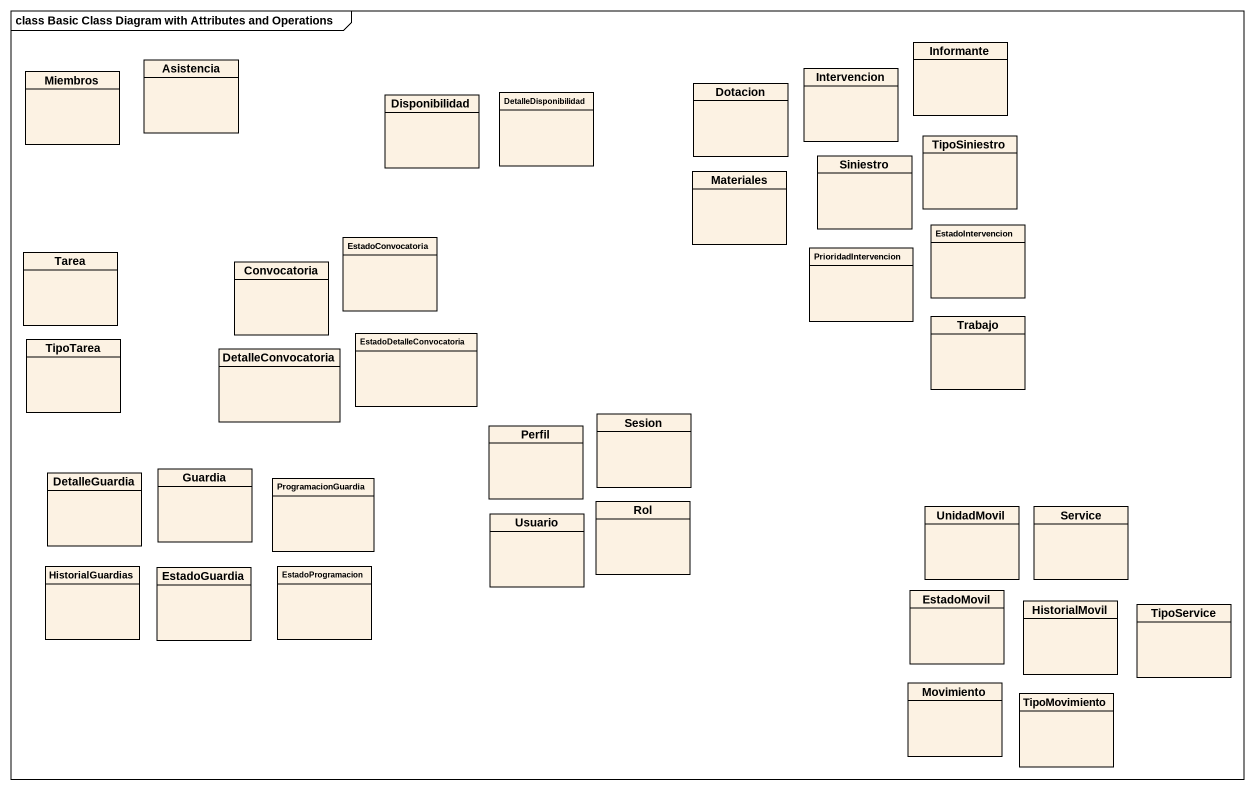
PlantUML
@startuml
mainframe class Basic Class Diagram with Attributes and Operations
hide circle
hide empty members
class Informante
class Miembros
class Asistencia
class Disponibilidad
class DetalleDisponibilidad
class Dotacion
class Intervencion
class TipoSiniestro
class Materiales
class Siniestro
class EstadoConvocatoria
class EstadoIntervencion
class Tarea
class Convocatoria
class PrioridadIntervencion
class EstadoDetalleConvocatoria
class Trabajo
class TipoTarea
class DetalleConvocatoria
class Perfil
class Sesion
class DetalleGuardia
class Guardia
class ProgramacionGuardia
class Usuario
class Rol
class UnidadMovil
class Service
class HistorialGuardias
class EstadoGuardia
class EstadoProgramacion
class EstadoMovil
class HistorialMovil
class TipoService
class Movimiento
class TipoMovimiento
@enduml
